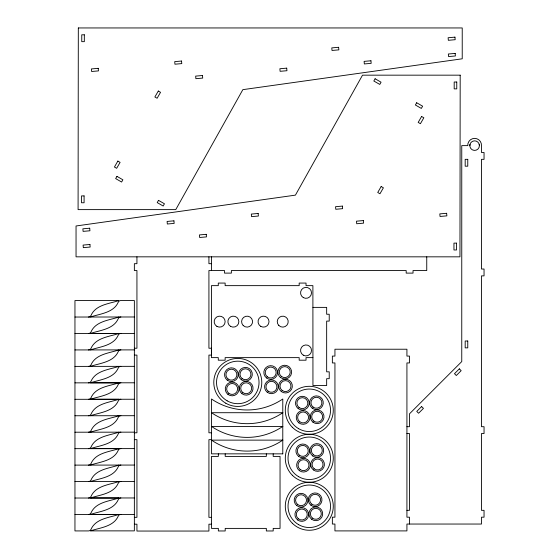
<?xml version="1.0" encoding="UTF-8"?>
<svg xmlns="http://www.w3.org/2000/svg" width="559" height="559" viewBox="0 0 559 559"><rect width="100%" height="100%" fill="white"/><g stroke="black" fill="none" stroke-linecap="round" stroke-linejoin="round"><path stroke-width="0.84" d="M469.819 145.626L469.986 144.383M90.488 316.981C100.201 313.746 113.701 312.844 118.368 301.993A2.921 2.921 0 0 1 120.891 300.532L134.363 300.532L134.363 530.875L90.488 530.875C100.201 527.633 113.701 526.732 118.368 515.88A2.921 2.921 0 0 1 120.891 514.42M118.829 317.037C109.124 320.279 95.624 321.18 90.956 332.032A2.921 2.921 0 0 1 88.427 333.492M90.488 349.892C100.201 346.65 113.701 345.748 118.368 334.897A2.921 2.921 0 0 1 120.891 333.437M118.829 349.941C109.124 353.183 95.624 354.085 90.956 364.936A2.921 2.921 0 0 1 88.427 366.397M90.488 366.341C100.201 363.105 113.701 362.197 118.368 351.352A2.921 2.921 0 0 1 120.891 349.892M118.829 366.397C109.124 369.639 95.624 370.54 90.956 381.392A2.921 2.921 0 0 1 88.427 382.852M90.488 415.7C100.201 412.465 113.701 411.557 118.368 400.705A2.921 2.921 0 0 1 120.891 399.252M118.829 415.756C109.124 418.998 95.624 419.9 90.956 430.751A2.921 2.921 0 0 1 88.427 432.212M90.488 432.156C100.201 428.914 113.701 428.012 118.368 417.161A2.921 2.921 0 0 1 120.891 415.7M118.829 432.212C109.124 435.447 95.624 436.348 90.956 447.2A2.921 2.921 0 0 1 88.427 448.66M90.488 465.06C100.201 461.818 113.701 460.916 118.368 450.065A2.921 2.921 0 0 1 120.891 448.611M118.829 465.116C109.124 468.358 95.624 469.26 90.956 480.111A2.921 2.921 0 0 1 88.427 481.572M90.488 481.516C100.201 478.273 113.701 477.372 118.368 466.52A2.921 2.921 0 0 1 120.891 465.06M118.829 481.572C109.124 484.807 95.624 485.708 90.956 496.56A2.921 2.921 0 0 1 88.427 498.02M211.491 263.687L208.919 263.687L208.919 256.833M312.949 307.38L326.659 307.38L326.659 314.242L329.23 314.242L329.23 321.097L326.659 321.097L326.659 371.826L329.23 371.826L329.23 378.681L326.659 378.681L326.659 385.535L312.949 385.535L312.893 285.642L306.032 285.642L306.032 283.071L299.177 283.071L299.177 285.642L225.137 285.642L225.137 283.071L218.283 283.071L218.283 285.642L211.428 285.642L211.428 357.627L218.283 357.627L218.283 360.199L225.137 360.199L225.137 357.627L299.177 357.627L299.177 360.199L306.032 360.199L306.032 357.627L312.893 357.627M74.955 317.037L134.363 316.981M134.363 333.437L90.488 333.437C100.201 330.194 113.701 329.293 118.368 318.441A2.921 2.921 0 0 1 120.891 316.981M74.955 333.492L118.829 333.492C109.124 336.735 95.624 337.636 90.956 348.488A2.921 2.921 0 0 1 88.427 349.941M134.363 348.236L136.934 348.236L136.934 270.542L134.363 270.542L134.363 263.687L136.934 263.687L136.934 256.833M74.955 349.941L134.363 349.892M134.363 355.091L136.934 355.091L136.934 432.792L134.363 432.792M74.955 366.397L134.363 366.341M134.363 382.796L90.488 382.796C100.201 379.554 113.701 378.653 118.368 367.801A2.921 2.921 0 0 1 120.891 366.341M74.955 382.852L118.829 382.852C109.124 386.087 95.624 386.996 90.956 397.847A2.921 2.921 0 0 1 88.427 399.301M134.363 399.252L90.488 399.252C100.201 396.01 113.701 395.108 118.368 384.257A2.921 2.921 0 0 1 120.891 382.796M74.955 399.301L118.829 399.301C109.124 402.543 95.624 403.444 90.956 414.296A2.921 2.921 0 0 1 88.427 415.756M74.955 415.756L134.363 415.7M406.924 426.699L409.495 426.699L409.495 413.835L461.755 361.568L461.755 145.626L467.764 145.626A6.869 6.869 0 0 1 474.619 138.373A6.869 6.869 0 0 1 481.474 145.626L481.474 152.481L484.045 152.481L484.045 159.336L481.474 159.336L481.474 269.026L484.045 269.026L484.045 275.88L481.474 275.88L481.474 426.699L484.045 426.699L484.045 433.553L481.474 433.553L481.474 510.332L484.045 510.332L484.045 517.187L481.474 517.187L481.474 524.042L406.924 524.042L406.924 530.903L334.939 530.903L334.939 524.042L332.367 524.042L332.367 517.187L334.939 517.187L334.939 362.945L332.367 362.945L332.367 356.083L334.939 356.083L334.939 349.228L406.924 349.228L406.924 356.083L409.495 356.083L409.495 362.945L406.924 362.945L406.924 517.187L409.495 517.187L409.495 524.042M74.955 432.212L134.363 432.156M211.491 432.792L208.919 432.792L208.919 355.091L211.491 355.091L211.491 348.236L208.919 348.236L208.919 270.542L224.515 270.542L224.515 273.113L231.37 273.113L231.37 270.542L406.183 270.542L406.183 273.113L413.038 273.113L413.038 270.542L426.748 270.542L426.748 256.833M406.924 433.553L409.495 433.553L409.495 510.332L406.924 510.332M134.363 439.647L136.934 439.647L136.934 517.341L134.363 517.341M211.491 439.647L208.919 439.647L208.919 517.341L211.491 517.341M134.363 448.611L90.488 448.611C100.201 445.369 113.701 444.468 118.368 433.616A2.921 2.921 0 0 1 120.891 432.156M74.955 448.66L118.829 448.66C109.124 451.903 95.624 452.804 90.956 463.656A2.921 2.921 0 0 1 88.427 465.116M74.955 465.116L134.363 465.06M74.955 481.572L134.363 481.516M134.363 497.964L90.488 497.964C100.201 494.729 113.701 493.828 118.368 482.976A2.921 2.921 0 0 1 120.891 481.516M74.955 498.02L118.829 498.02C109.124 501.262 95.624 502.164 90.956 513.015A2.921 2.921 0 0 1 88.427 514.476M134.363 514.42L90.488 514.42C100.201 511.178 113.701 510.276 118.368 499.425A2.921 2.921 0 0 1 120.891 497.964M74.955 514.476L118.829 514.476C109.124 517.718 95.624 518.619 90.956 529.471A2.921 2.921 0 0 1 88.427 530.924L74.955 530.924L74.955 300.581L118.829 300.581C109.124 303.823 95.624 304.725 90.956 315.576A2.921 2.921 0 0 1 88.427 317.037M134.363 524.195L136.934 524.195L136.934 531.05L208.919 531.05L208.919 524.195L211.491 524.195M479.252 144.383L479.419 145.626A4.8 4.8 0 0 1 472.222 149.777A4.8 4.8 0 0 1 472.222 141.469A4.8 4.8 0 0 1 479.419 145.626M273.19 453.845L273.19 456.41L280.045 456.41L280.045 528.395L273.19 528.395L273.19 530.966L266.336 530.966L266.336 528.395L225.2 528.395L225.2 530.966L218.345 530.966L218.345 528.395L211.491 528.395L211.491 456.41L218.345 456.41L218.345 453.845M266.336 453.845L266.336 456.41L225.2 456.41L225.2 453.845M211.491 256.833L211.491 270.542M78.323 27.95L78.085 209.618L175.764 209.618L242.851 89.65L462.23 58.8L462.23 27.95L78.323 27.95M460.19 75.165L459.952 256.833L76.045 256.833L76.045 225.983L295.425 195.133L362.511 75.165L460.19 75.165M117.858 161.083L114.434 167.022L116.663 168.308L120.094 162.369L117.858 161.083M158.309 91.026L154.878 96.966L157.114 98.251L160.538 92.312L158.309 91.026M116.943 176.364L115.657 178.594L121.596 182.024L122.882 179.788L116.943 176.364M158.504 200.353L157.219 202.589L163.151 206.012L164.444 203.783L158.504 200.353M375.124 78.77L373.831 80.999L379.771 84.43L381.056 82.194L375.124 78.77M416.679 102.758L415.393 104.994L421.325 108.418L422.618 106.189L416.679 102.758M381.161 186.531L377.737 192.471L379.966 193.756L383.397 187.817L381.161 186.531M421.612 116.475L418.181 122.414L420.417 123.7L423.841 117.76L421.612 116.475M421.612 406.568L416.762 411.41L418.586 413.234L423.436 408.391L421.612 406.568M459.337 368.842L454.488 373.691L456.312 375.515L461.154 370.666L459.337 368.842M98.23 68.324L91.403 68.925L91.627 71.489L98.454 70.895L98.23 68.324M181.549 61.036L174.722 61.637L174.946 64.201L181.773 63.607L181.549 61.036M338.628 47.291L331.794 47.892L332.018 50.457L338.852 49.863L338.628 47.291M454.949 37.139L448.122 37.733L448.346 40.304L455.173 39.703L454.949 37.139M202.491 75.514L195.657 76.115L195.881 78.679L202.714 78.085L202.491 75.514M286.718 68.149L279.884 68.743L280.108 71.314L286.942 70.713L286.718 68.149M370.945 60.777L364.119 61.378L364.342 63.943L371.169 63.342L370.945 60.777M455.173 53.405L448.346 54.006L448.57 56.571L455.396 55.977L455.173 53.405M89.706 228.212L82.879 228.806L83.102 231.377L89.929 230.776L89.706 228.212M173.933 220.84L167.106 221.434L167.33 224.005L174.156 223.404L173.933 220.84M258.16 213.468L251.333 214.069L251.557 216.633L258.391 216.04L258.16 213.468M342.394 206.103L335.561 206.697L335.784 209.269L342.618 208.668L342.394 206.103M89.929 244.479L83.102 245.08L83.326 247.644L90.153 247.05L89.929 244.479M206.257 234.326L199.423 234.92L199.647 237.491L206.481 236.89L206.257 234.326M363.329 220.581L356.502 221.175L356.726 223.747L363.553 223.146L363.329 220.581M446.648 213.293L439.814 213.887L440.045 216.459L446.872 215.858L446.648 213.293M84.325 34.805L81.754 34.805L81.754 41.659L84.325 41.659L84.325 34.805M456.759 82.019L454.188 82.019L454.188 88.874L456.759 88.874L456.759 82.019M467.764 159.336L465.186 159.336L465.186 166.191L467.764 166.191L467.764 159.336M84.088 195.909L81.516 195.909L81.516 202.763L84.088 202.763L84.088 195.909M456.521 243.123L453.95 243.123L453.95 249.978L456.521 249.978L456.521 243.123M467.764 341.004L465.186 341.004L465.186 347.859L467.764 347.859L467.764 341.004M282.784 412.71L211.491 412.71A63.412 63.412 0 0 0 282.784 412.71M282.784 426.419L211.491 426.419A63.412 63.412 0 0 0 282.784 426.419M282.784 440.129L211.491 440.129A63.412 63.412 0 0 0 282.784 440.129M282.784 453.845L211.491 453.845L211.491 399A63.412 63.412 0 0 0 282.784 399L282.784 453.845M297.612 519.94A6.855 6.855 0 0 0 308.582 515.398A6.855 6.855 0 0 0 299.163 508.173A6.855 6.855 0 0 0 297.612 519.94M298.443 518.857A5.485 5.485 0 0 0 307.219 515.216A5.485 5.485 0 0 0 299.687 509.438A5.485 5.485 0 0 0 298.443 518.857M311.663 519.248A6.855 6.855 0 0 0 322.634 514.699A6.855 6.855 0 0 0 313.215 507.474A6.855 6.855 0 0 0 311.663 519.248M312.502 518.158A5.485 5.485 0 0 0 321.278 514.525A5.485 5.485 0 0 0 313.739 508.739A5.485 5.485 0 0 0 312.502 518.158M310.937 505.238A6.855 6.855 0 0 0 321.907 500.689A6.855 6.855 0 0 0 312.488 493.464A6.855 6.855 0 0 0 310.937 505.238M311.775 504.148A5.485 5.485 0 0 0 320.552 500.515A5.485 5.485 0 0 0 313.012 494.729A5.485 5.485 0 0 0 311.775 504.148M296.878 505.65A6.855 6.855 0 0 0 307.848 501.109A6.855 6.855 0 0 0 298.429 493.876A6.855 6.855 0 0 0 296.878 505.65M297.709 504.56A5.485 5.485 0 0 0 306.486 500.927A5.485 5.485 0 0 0 298.953 495.141A5.485 5.485 0 0 0 297.709 504.56M299.331 470.615A6.855 6.855 0 0 0 310.301 466.073A6.855 6.855 0 0 0 300.882 458.841A6.855 6.855 0 0 0 299.331 470.615M300.169 469.525A5.485 5.485 0 0 0 308.945 465.892A5.485 5.485 0 0 0 301.406 460.113A5.485 5.485 0 0 0 300.169 469.525M313.389 469.916A6.855 6.855 0 0 0 324.36 465.374A6.855 6.855 0 0 0 314.941 458.142A6.855 6.855 0 0 0 313.389 469.916M314.221 468.833A5.485 5.485 0 0 0 322.997 465.193A5.485 5.485 0 0 0 315.465 459.414A5.485 5.485 0 0 0 314.221 468.833M312.663 455.906A6.855 6.855 0 0 0 323.633 451.365A6.855 6.855 0 0 0 314.207 444.139A6.855 6.855 0 0 0 312.663 455.906M313.494 454.823A5.485 5.485 0 0 0 322.27 451.183A5.485 5.485 0 0 0 314.731 445.404A5.485 5.485 0 0 0 313.494 454.823M298.597 456.326A6.855 6.855 0 0 0 309.567 451.777A6.855 6.855 0 0 0 300.148 444.552A6.855 6.855 0 0 0 298.597 456.326M299.435 455.236A5.485 5.485 0 0 0 308.212 451.602A5.485 5.485 0 0 0 300.672 445.816A5.485 5.485 0 0 0 299.435 455.236M298.918 422.884A6.855 6.855 0 0 0 309.889 418.342A6.855 6.855 0 0 0 300.469 411.11A6.855 6.855 0 0 0 298.918 422.884M299.757 421.793A5.485 5.485 0 0 0 308.533 418.16A5.485 5.485 0 0 0 300.994 412.381A5.485 5.485 0 0 0 299.757 421.793M312.977 422.185A6.855 6.855 0 0 0 323.947 417.643A6.855 6.855 0 0 0 314.528 410.418A6.855 6.855 0 0 0 312.977 422.185M313.809 421.102A5.485 5.485 0 0 0 322.585 417.461A5.485 5.485 0 0 0 315.052 411.683A5.485 5.485 0 0 0 313.809 421.102M312.243 408.175A6.855 6.855 0 0 0 323.214 403.633A6.855 6.855 0 0 0 313.795 396.408A6.855 6.855 0 0 0 312.243 408.175M313.082 407.092A5.485 5.485 0 0 0 321.858 403.458A5.485 5.485 0 0 0 314.319 397.673A5.485 5.485 0 0 0 313.082 407.092M298.185 408.594A6.855 6.855 0 0 0 309.155 404.045A6.855 6.855 0 0 0 299.736 396.82A6.855 6.855 0 0 0 298.185 408.594M299.023 407.504A5.485 5.485 0 0 0 307.799 403.871A5.485 5.485 0 0 0 300.26 398.085A5.485 5.485 0 0 0 299.023 407.504M227.227 380.113A6.855 6.855 0 0 0 238.197 375.571A6.855 6.855 0 0 0 228.778 368.346A6.855 6.855 0 0 0 227.227 380.113M228.065 379.03A5.485 5.485 0 0 0 236.841 375.396A5.485 5.485 0 0 0 229.302 369.611A5.485 5.485 0 0 0 228.065 379.03M227.96 394.409A6.855 6.855 0 0 0 238.931 389.868A6.855 6.855 0 0 0 229.511 382.635A6.855 6.855 0 0 0 227.96 394.409M228.799 393.319A5.485 5.485 0 0 0 237.575 389.686A5.485 5.485 0 0 0 230.035 383.9A5.485 5.485 0 0 0 228.799 393.319M242.019 393.711A6.855 6.855 0 0 0 252.989 389.169A6.855 6.855 0 0 0 243.57 381.937A6.855 6.855 0 0 0 242.019 393.711M242.851 392.621A5.485 5.485 0 0 0 251.627 388.987A5.485 5.485 0 0 0 244.094 383.208A5.485 5.485 0 0 0 242.851 392.621M241.285 379.701A6.855 6.855 0 0 0 252.256 375.159A6.855 6.855 0 0 0 242.837 367.927A6.855 6.855 0 0 0 241.285 379.701M242.124 378.611A5.485 5.485 0 0 0 250.9 374.977A5.485 5.485 0 0 0 243.361 369.199A5.485 5.485 0 0 0 242.124 378.611M267.258 392.243A6.855 6.855 0 0 0 278.228 387.701A6.855 6.855 0 0 0 268.809 380.476A6.855 6.855 0 0 0 267.258 392.243M268.089 391.16A5.485 5.485 0 0 0 276.866 387.527A5.485 5.485 0 0 0 269.333 381.741A5.485 5.485 0 0 0 268.089 391.16M281.317 391.552A6.855 6.855 0 0 0 292.287 387.003A6.855 6.855 0 0 0 282.861 379.778A6.855 6.855 0 0 0 281.317 391.552M282.148 390.461A5.485 5.485 0 0 0 290.925 386.828A5.485 5.485 0 0 0 283.385 381.042A5.485 5.485 0 0 0 282.148 390.461M280.583 377.542A6.855 6.855 0 0 0 291.553 372.993A6.855 6.855 0 0 0 282.134 365.768A6.855 6.855 0 0 0 280.583 377.542M281.422 376.452A5.485 5.485 0 0 0 290.198 372.818A5.485 5.485 0 0 0 282.658 367.032A5.485 5.485 0 0 0 281.422 376.452M266.524 377.954A6.855 6.855 0 0 0 277.495 373.412A6.855 6.855 0 0 0 268.075 366.18A6.855 6.855 0 0 0 266.524 377.954M267.363 376.864A5.485 5.485 0 0 0 276.132 373.23A5.485 5.485 0 0 0 268.599 367.452A5.485 5.485 0 0 0 267.363 376.864M303.292 297.591A5.485 5.485 0 0 0 311.517 292.839A5.485 5.485 0 0 0 303.292 288.095A5.485 5.485 0 0 0 303.292 297.591M303.292 355.175A5.485 5.485 0 0 0 311.517 350.43A5.485 5.485 0 0 0 303.292 345.679A5.485 5.485 0 0 0 303.292 355.175M216.913 326.386A5.485 5.485 0 0 0 225.137 321.635A5.485 5.485 0 0 0 216.913 316.883A5.485 5.485 0 0 0 216.913 326.386M243.2 325.513A5.485 5.485 0 0 0 252.375 323.053A5.485 5.485 0 0 0 245.66 316.338A5.485 5.485 0 0 0 243.2 325.513M260.787 326.386A5.485 5.485 0 0 0 269.019 321.635A5.485 5.485 0 0 0 260.787 316.883A5.485 5.485 0 0 0 260.787 326.386M278.85 325.513A5.485 5.485 0 0 0 288.025 323.053A5.485 5.485 0 0 0 281.31 316.338A5.485 5.485 0 0 0 278.85 325.513M230.622 326.386A5.485 5.485 0 0 0 238.854 321.635A5.485 5.485 0 0 0 230.622 316.883A5.485 5.485 0 0 0 230.622 326.386M225.787 403.214A23.995 23.995 0 0 0 261.78 382.433A23.995 23.995 0 0 0 225.787 361.652A23.995 23.995 0 0 0 225.787 403.214M227.157 400.838A21.249 21.249 0 0 0 259.034 382.433A21.249 21.249 0 0 0 227.157 364.028A21.249 21.249 0 0 0 227.157 400.838M292.315 427.265A23.995 23.995 0 0 0 332.458 416.504A23.995 23.995 0 0 0 303.069 387.121A23.995 23.995 0 0 0 292.315 427.265M292.315 475.248A23.995 23.995 0 0 0 332.458 464.494A23.995 23.995 0 0 0 303.069 435.112A23.995 23.995 0 0 0 292.315 475.248M298.653 428.704A21.249 21.249 0 0 0 330.53 410.299A21.249 21.249 0 0 0 298.653 391.894A21.249 21.249 0 0 0 298.653 428.704M292.315 523.238A23.995 23.995 0 0 0 332.458 512.484A23.995 23.995 0 0 0 303.069 483.095A23.995 23.995 0 0 0 292.315 523.238M298.653 476.687A21.249 21.249 0 0 0 330.53 458.282A21.249 21.249 0 0 0 298.653 439.877A21.249 21.249 0 0 0 298.653 476.687M298.653 524.677A21.249 21.249 0 0 0 330.53 506.272A21.249 21.249 0 0 0 298.653 487.867A21.249 21.249 0 0 0 298.653 524.677"/></g></svg>
